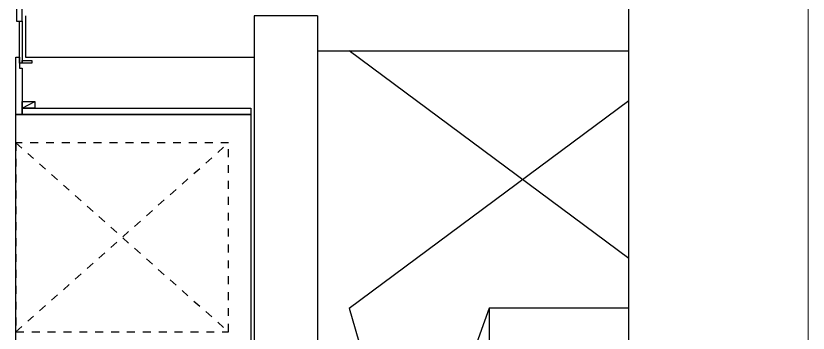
# Model space of a CAD drawing. Header units: millimetres. Extents: x -33000 to 294000, y 0 to 42408.
# Drawn here: x 14665 to 17160, y 4921 to 5919 of the extents above; entities that cross this region are included whole.
import ezdxf

# ---------------------------------------------------------------- set-up
doc = ezdxf.new("R2010")
doc.units = ezdxf.units.MM
doc.header["$LTSCALE"] = 50
doc.linetypes.add('HIDDEN', pattern=[2, 1, -1])
doc.layers.add('arch', color=8, linetype='Continuous')

msp = doc.modelspace()

# ---------------------------------------------------------------- linework, layer by layer
at = {"layer": 'arch', "linetype": 'ByBlock', "lineweight": 5}
msp.add_line((17159.9, 9619.2), (17159.9, 909.2), dxfattribs=at)
at = {"layer": 'arch', "ltscale": 25}
msp.add_line((16595, 1509.2), (16595, 8019.2), dxfattribs=at)
at = {"layer": 'arch', "linetype": 'Continuous', "ltscale": 4}
for p, q in [((14667, 5962.2), (14667, 5902.2)), ((14685, 5902.2), (14685, 5962.2)), ((14667, 5902.2), (14685, 5902.2))]:
    msp.add_line(p, q, dxfattribs=at)
at = {"layer": 'arch', "ltscale": 2}
for p, q in [((14695, 5919.2), (14695, 5789.2)), ((14695, 5789.2), (15415, 5789.2)), ((15615, 5809.2), (16595, 5809.2)), ((16595, 4999.2), (16155, 4999.2)), ((16155, 4999.2), (16155, 3479.2))]:
    msp.add_line(p, q, dxfattribs=at)
at = {"layer": 'arch'}
for p, q in [((15415, 5919.2), (15415, 3369.2)), ((15615, 5919.2), (15415, 5919.2)), ((15615, 5919.2), (15615, 3369.2)), ((14675.9, 5770.2), (14675.9, 5902.2)), ((14675.9, 5902.2), (14684.9, 5902.2)), ((14676, 5770.2), (14676, 5902.2)), ((14676, 5902.2), (14685, 5902.2)), ((14684.9, 5902.2), (14684.9, 5770.2)), ((14685, 5902.2), (14685, 5770.2)), ((14664.9, 5789.2), (14675.9, 5789.2)), ((14664.9, 5609.2), (14664.9, 5789.2)), ((14665, 5789.2), (14676, 5789.2)), ((14665, 5609.2), (14665, 5789.2)), ((14675.9, 5789.2), (14675.9, 5754.2)), ((14676, 5789.2), (14676, 5754.2)), ((16595, 5155.3), (15715, 5809.2)), ((14684.9, 5770.2), (14675.9, 5770.2)), ((14685, 5770.2), (14676, 5770.2)), ((14684.9, 5779.2), (14714.9, 5779.2)), ((14684.9, 5770.2), (14684.9, 5779.2)), ((14714.9, 5770.2), (14684.9, 5770.2)), ((14685, 5779.2), (14715, 5779.2)), ((14685, 5770.2), (14685, 5779.2)), ((14715, 5770.2), (14685, 5770.2)), ((14714.9, 5779.2), (14714.9, 5770.2)), ((14715, 5779.2), (14715, 5770.2)), ((14675.9, 5754.2), (14684.9, 5754.2)), ((14676, 5754.2), (14685, 5754.2)), ((14684.9, 5754.2), (14684.9, 5609.2)), ((14685, 5754.2), (14685, 5609.2)), ((14684.9, 5649.2), (14724.9, 5649.2)), ((14684.9, 5629.2), (14684.9, 5649.2)), ((14684.9, 5629.2), (14724.9, 5649.2)), ((14685, 5649.2), (14725, 5649.2)), ((14685, 5629.2), (14685, 5649.2)), ((14685, 5629.2), (14725, 5649.2)), ((14724.9, 5649.2), (14724.9, 5629.2)), ((14725, 5649.2), (14725, 5629.2)), ((15715, 4999.2), (16595, 5653.2)), ((14724.9, 5629.2), (14684.9, 5629.2)), ((14684.9, 5629.2), (15404.9, 5629.2)), ((14684.9, 5609.2), (14684.9, 5629.2)), ((14725, 5629.2), (14685, 5629.2)), ((14685, 5629.2), (15405, 5629.2)), ((14685, 5609.2), (14685, 5629.2)), ((15404.9, 5629.2), (15404.9, 5609.2)), ((15405, 5629.2), (15405, 5609.2)), ((14684.9, 5609.2), (14664.9, 5609.2)), ((14664.9, 5609.2), (15404.9, 5609.2)), ((14664.9, 3639.2), (14664.9, 5609.2)), ((14685, 5609.2), (14665, 5609.2)), ((14665, 5609.2), (15405, 5609.2)), ((14665, 3639.2), (14665, 5609.2)), ((15404.9, 5609.2), (14684.9, 5609.2)), ((15405, 5609.2), (14685, 5609.2)), ((15404.9, 5609.2), (15404.9, 3639.2)), ((15405, 5609.2), (15405, 3639.2)), ((16155, 4999.2), (15615, 3479.2)), ((15715, 4999.2), (16155, 3479.2))]:
    msp.add_line(p, q, dxfattribs=at)
at = {"layer": 'arch', "linetype": 'HIDDEN', "ltscale": 0.5}
for p, q in [((15334.9, 5519.7), (14664.9, 5519.7)), ((14664.9, 5519.7), (14664.9, 4924.7)), ((14664.9, 4924.7), (15334.9, 5519.7)), ((14664.9, 5519.7), (15334.9, 4924.7)), ((15334.9, 4924.7), (15334.9, 5519.7)), ((14664.9, 4924.7), (15334.9, 4924.7))]:
    msp.add_line(p, q, dxfattribs=at)

doc.saveas('drawing.dxf')
